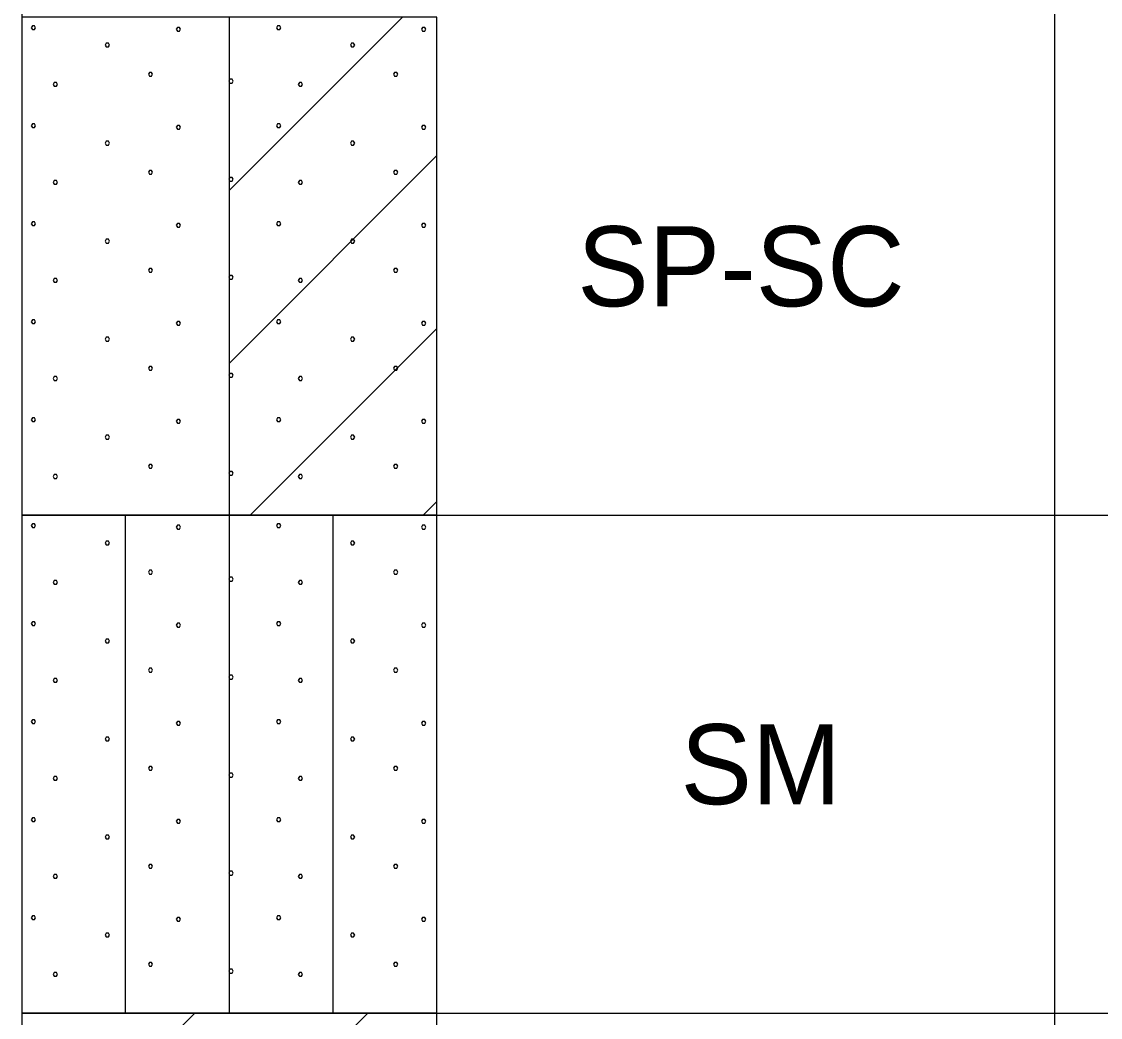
# Model space of a CAD drawing. Extents: x -894 to 866, y -476 to 714.
# Drawn here: x -745 to -650.7, y -131 to -43.9 of the extents above; entities that cross this region are included whole.
import ezdxf

# ---------------------------------------------------------------- set-up
doc = ezdxf.new("R2010")
doc.units = 0
doc.layers.add('14 Ramp Anno', color=7, linetype='Continuous')
doc.layers.add('57 Undefined', color=7, linetype='Continuous')

msp = doc.modelspace()

# ---------------------------------------------------------------- linework, layer by layer
at = {"layer": '14 Ramp Anno'}
msp.add_lwpolyline([(-745.016, -304.812), (2.572, -304.812), (2.572, 608.931), (-745.016, 608.931)], close=True, dxfattribs=at)
for points in [[(-654.736, 588.056), (-654.736, -304.812)], [(-745.018, -87.088), (-708.731, -87.088), (-708.731, -43.543), (-745.018, -43.543), (-745.018, -87.088)], [(-743.816, -44.451), (-743.911, -44.289), (-744.099, -44.289), (-744.194, -44.451), (-744.099, -44.613), (-743.911, -44.613), (-743.816, -44.451)], [(-726.875, -58.663), (-711.755, -43.543)], [(-726.875, -87.088), (-726.875, -43.543)], [(-722.387, -44.451), (-722.481, -44.289), (-722.67, -44.289), (-722.764, -44.451), (-722.67, -44.613), (-722.481, -44.613), (-722.387, -44.451)], [(-731.14, -44.586), (-731.234, -44.424), (-731.422, -44.424), (-731.517, -44.586), (-731.422, -44.748), (-731.234, -44.748), (-731.14, -44.586)], [(-709.71, -44.586), (-709.804, -44.424), (-709.993, -44.424), (-710.087, -44.586), (-709.993, -44.748), (-709.804, -44.748), (-709.71, -44.586)], [(-737.351, -45.977), (-737.445, -45.811), (-737.634, -45.811), (-737.728, -45.973), (-737.634, -46.139), (-737.445, -46.139), (-737.351, -45.977)], [(-715.921, -45.977), (-716.016, -45.811), (-716.204, -45.811), (-716.299, -45.973), (-716.204, -46.139), (-716.016, -46.139), (-715.921, -45.977)], [(-733.583, -48.521), (-733.678, -48.359), (-733.866, -48.359), (-733.96, -48.521), (-733.866, -48.683), (-733.678, -48.683), (-733.583, -48.521)], [(-726.548, -49.132), (-726.642, -48.966), (-726.831, -48.966), (-726.925, -49.132), (-726.831, -49.294), (-726.642, -49.294), (-726.548, -49.132)], [(-712.154, -48.521), (-712.248, -48.359), (-712.437, -48.359), (-712.531, -48.521), (-712.437, -48.683), (-712.248, -48.683), (-712.154, -48.521)], [(-741.905, -49.411), (-742, -49.249), (-742.188, -49.249), (-742.282, -49.411), (-742.188, -49.577), (-742, -49.577), (-741.905, -49.411)], [(-720.476, -49.411), (-720.57, -49.249), (-720.759, -49.249), (-720.853, -49.411), (-720.759, -49.577), (-720.57, -49.577), (-720.476, -49.411)], [(-743.816, -53.023), (-743.911, -52.861), (-744.099, -52.861), (-744.194, -53.023), (-744.099, -53.185), (-743.911, -53.185), (-743.816, -53.023)], [(-731.14, -53.158), (-731.234, -52.996), (-731.422, -52.996), (-731.517, -53.158), (-731.422, -53.32), (-731.234, -53.32), (-731.14, -53.158)], [(-722.387, -53.023), (-722.481, -52.861), (-722.67, -52.861), (-722.764, -53.023), (-722.67, -53.185), (-722.481, -53.185), (-722.387, -53.023)], [(-709.71, -53.158), (-709.804, -52.996), (-709.993, -52.996), (-710.087, -53.158), (-709.993, -53.32), (-709.804, -53.32), (-709.71, -53.158)], [(-737.351, -54.548), (-737.445, -54.383), (-737.634, -54.383), (-737.728, -54.545), (-737.634, -54.711), (-737.445, -54.711), (-737.351, -54.548)], [(-715.921, -54.548), (-716.016, -54.383), (-716.204, -54.383), (-716.299, -54.545), (-716.204, -54.711), (-716.016, -54.711), (-715.921, -54.548)], [(-726.875, -73.782), (-708.731, -55.639)], [(-733.583, -57.093), (-733.678, -56.931), (-733.866, -56.931), (-733.96, -57.093), (-733.866, -57.255), (-733.678, -57.255), (-733.583, -57.093)], [(-712.154, -57.093), (-712.248, -56.931), (-712.437, -56.931), (-712.531, -57.093), (-712.437, -57.255), (-712.248, -57.255), (-712.154, -57.093)], [(-741.905, -57.983), (-742, -57.82), (-742.188, -57.82), (-742.282, -57.983), (-742.188, -58.149), (-742, -58.149), (-741.905, -57.983)], [(-726.548, -57.704), (-726.642, -57.538), (-726.831, -57.538), (-726.925, -57.704), (-726.831, -57.866), (-726.642, -57.866), (-726.548, -57.704)], [(-720.476, -57.983), (-720.57, -57.82), (-720.759, -57.82), (-720.853, -57.983), (-720.759, -58.149), (-720.57, -58.149), (-720.476, -57.983)], [(-743.816, -61.595), (-743.911, -61.433), (-744.099, -61.433), (-744.194, -61.595), (-744.099, -61.757), (-743.911, -61.757), (-743.816, -61.595)], [(-731.14, -61.73), (-731.234, -61.567), (-731.422, -61.567), (-731.517, -61.73), (-731.422, -61.892), (-731.234, -61.892), (-731.14, -61.73)], [(-722.387, -61.595), (-722.481, -61.433), (-722.67, -61.433), (-722.764, -61.595), (-722.67, -61.757), (-722.481, -61.757), (-722.387, -61.595)], [(-709.71, -61.73), (-709.804, -61.567), (-709.993, -61.567), (-710.087, -61.73), (-709.993, -61.892), (-709.804, -61.892), (-709.71, -61.73)], [(-737.351, -63.12), (-737.445, -62.954), (-737.634, -62.954), (-737.728, -63.117), (-737.634, -63.282), (-737.445, -63.282), (-737.351, -63.12)], [(-715.921, -63.12), (-716.016, -62.954), (-716.204, -62.954), (-716.299, -63.117), (-716.204, -63.282), (-716.016, -63.282), (-715.921, -63.12)], [(-733.583, -65.665), (-733.678, -65.503), (-733.866, -65.503), (-733.96, -65.665), (-733.866, -65.827), (-733.678, -65.827), (-733.583, -65.665)], [(-712.154, -65.665), (-712.248, -65.503), (-712.437, -65.503), (-712.531, -65.665), (-712.437, -65.827), (-712.248, -65.827), (-712.154, -65.665)], [(-741.905, -66.554), (-742, -66.392), (-742.188, -66.392), (-742.282, -66.554), (-742.188, -66.72), (-742, -66.72), (-741.905, -66.554)], [(-726.548, -66.276), (-726.642, -66.11), (-726.831, -66.11), (-726.925, -66.276), (-726.831, -66.438), (-726.642, -66.438), (-726.548, -66.276)], [(-720.476, -66.554), (-720.57, -66.392), (-720.759, -66.392), (-720.853, -66.554), (-720.759, -66.72), (-720.57, -66.72), (-720.476, -66.554)], [(-743.816, -70.167), (-743.911, -70.004), (-744.099, -70.004), (-744.194, -70.167), (-744.099, -70.329), (-743.911, -70.329), (-743.816, -70.167)], [(-731.14, -70.301), (-731.234, -70.139), (-731.422, -70.139), (-731.517, -70.301), (-731.422, -70.464), (-731.234, -70.464), (-731.14, -70.301)], [(-722.387, -70.167), (-722.481, -70.004), (-722.67, -70.004), (-722.764, -70.167), (-722.67, -70.329), (-722.481, -70.329), (-722.387, -70.167)], [(-709.71, -70.301), (-709.804, -70.139), (-709.993, -70.139), (-710.087, -70.301), (-709.993, -70.464), (-709.804, -70.464), (-709.71, -70.301)], [(-737.351, -71.692), (-737.445, -71.526), (-737.634, -71.526), (-737.728, -71.688), (-737.634, -71.854), (-737.445, -71.854), (-737.351, -71.692)], [(-725.06, -87.088), (-708.731, -70.758)], [(-715.921, -71.692), (-716.016, -71.526), (-716.204, -71.526), (-716.299, -71.688), (-716.204, -71.854), (-716.016, -71.854), (-715.921, -71.692)], [(-733.583, -74.237), (-733.678, -74.074), (-733.866, -74.074), (-733.96, -74.237), (-733.866, -74.399), (-733.678, -74.399), (-733.583, -74.237)], [(-712.154, -74.237), (-712.248, -74.074), (-712.437, -74.074), (-712.531, -74.237), (-712.437, -74.399), (-712.248, -74.399), (-712.154, -74.237)], [(-741.905, -75.126), (-742, -74.964), (-742.188, -74.964), (-742.282, -75.126), (-742.188, -75.292), (-742, -75.292), (-741.905, -75.126)], [(-726.548, -74.847), (-726.642, -74.681), (-726.831, -74.681), (-726.925, -74.847), (-726.831, -75.01), (-726.642, -75.01), (-726.548, -74.847)], [(-720.476, -75.126), (-720.57, -74.964), (-720.759, -74.964), (-720.853, -75.126), (-720.759, -75.292), (-720.57, -75.292), (-720.476, -75.126)], [(-743.816, -78.738), (-743.911, -78.576), (-744.099, -78.576), (-744.194, -78.738), (-744.099, -78.901), (-743.911, -78.901), (-743.816, -78.738)], [(-731.14, -78.873), (-731.234, -78.711), (-731.422, -78.711), (-731.517, -78.873), (-731.422, -79.035), (-731.234, -79.035), (-731.14, -78.873)], [(-722.387, -78.738), (-722.481, -78.576), (-722.67, -78.576), (-722.764, -78.738), (-722.67, -78.901), (-722.481, -78.901), (-722.387, -78.738)], [(-709.71, -78.873), (-709.804, -78.711), (-709.993, -78.711), (-710.087, -78.873), (-709.993, -79.035), (-709.804, -79.035), (-709.71, -78.873)], [(-737.351, -80.264), (-737.445, -80.098), (-737.634, -80.098), (-737.728, -80.26), (-737.634, -80.426), (-737.445, -80.426), (-737.351, -80.264)], [(-715.921, -80.264), (-716.016, -80.098), (-716.204, -80.098), (-716.299, -80.26), (-716.204, -80.426), (-716.016, -80.426), (-715.921, -80.264)], [(-733.583, -82.808), (-733.678, -82.646), (-733.866, -82.646), (-733.96, -82.808), (-733.866, -82.971), (-733.678, -82.971), (-733.583, -82.808)], [(-712.154, -82.808), (-712.248, -82.646), (-712.437, -82.646), (-712.531, -82.808), (-712.437, -82.971), (-712.248, -82.971), (-712.154, -82.808)], [(-741.905, -83.698), (-742, -83.536), (-742.188, -83.536), (-742.282, -83.698), (-742.188, -83.864), (-742, -83.864), (-741.905, -83.698)], [(-726.548, -83.419), (-726.642, -83.253), (-726.831, -83.253), (-726.925, -83.419), (-726.831, -83.581), (-726.642, -83.581), (-726.548, -83.419)], [(-720.476, -83.698), (-720.57, -83.536), (-720.759, -83.536), (-720.853, -83.698), (-720.759, -83.864), (-720.57, -83.864), (-720.476, -83.698)], [(-709.941, -87.088), (-708.731, -85.878)], [(-745.018, -87.088), (-372.904, -87.088)], [(-745.018, -130.632), (-708.731, -130.632), (-708.731, -87.088), (-745.018, -87.088), (-745.018, -130.632)], [(-735.947, -130.632), (-735.947, -87.088)], [(-726.875, -130.632), (-726.875, -87.088)], [(-717.803, -130.632), (-717.803, -87.088)], [(-743.816, -87.996), (-743.911, -87.834), (-744.099, -87.834), (-744.194, -87.996), (-744.099, -88.158), (-743.911, -88.158), (-743.816, -87.996)], [(-731.14, -88.131), (-731.234, -87.969), (-731.422, -87.969), (-731.517, -88.131), (-731.422, -88.293), (-731.234, -88.293), (-731.14, -88.131)], [(-722.387, -87.996), (-722.481, -87.834), (-722.67, -87.834), (-722.764, -87.996), (-722.67, -88.158), (-722.481, -88.158), (-722.387, -87.996)], [(-709.71, -88.131), (-709.804, -87.969), (-709.993, -87.969), (-710.087, -88.131), (-709.993, -88.293), (-709.804, -88.293), (-709.71, -88.131)], [(-737.351, -89.521), (-737.445, -89.356), (-737.634, -89.356), (-737.728, -89.518), (-737.634, -89.684), (-737.445, -89.684), (-737.351, -89.521)], [(-715.921, -89.521), (-716.016, -89.356), (-716.204, -89.356), (-716.299, -89.518), (-716.204, -89.684), (-716.016, -89.684), (-715.921, -89.521)], [(-733.583, -92.066), (-733.678, -91.904), (-733.866, -91.904), (-733.96, -92.066), (-733.866, -92.228), (-733.678, -92.228), (-733.583, -92.066)], [(-712.154, -92.066), (-712.248, -91.904), (-712.437, -91.904), (-712.531, -92.066), (-712.437, -92.228), (-712.248, -92.228), (-712.154, -92.066)], [(-741.905, -92.956), (-742, -92.793), (-742.188, -92.793), (-742.282, -92.956), (-742.188, -93.122), (-742, -93.122), (-741.905, -92.956)], [(-726.548, -92.677), (-726.642, -92.511), (-726.831, -92.511), (-726.925, -92.677), (-726.831, -92.839), (-726.642, -92.839), (-726.548, -92.677)], [(-720.476, -92.956), (-720.57, -92.793), (-720.759, -92.793), (-720.853, -92.956), (-720.759, -93.122), (-720.57, -93.122), (-720.476, -92.956)], [(-743.816, -96.568), (-743.911, -96.406), (-744.099, -96.406), (-744.194, -96.568), (-744.099, -96.73), (-743.911, -96.73), (-743.816, -96.568)], [(-731.14, -96.703), (-731.234, -96.54), (-731.422, -96.54), (-731.517, -96.703), (-731.422, -96.865), (-731.234, -96.865), (-731.14, -96.703)], [(-722.387, -96.568), (-722.481, -96.406), (-722.67, -96.406), (-722.764, -96.568), (-722.67, -96.73), (-722.481, -96.73), (-722.387, -96.568)], [(-709.71, -96.703), (-709.804, -96.54), (-709.993, -96.54), (-710.087, -96.703), (-709.993, -96.865), (-709.804, -96.865), (-709.71, -96.703)], [(-737.351, -98.093), (-737.445, -97.927), (-737.634, -97.927), (-737.728, -98.09), (-737.634, -98.255), (-737.445, -98.255), (-737.351, -98.093)], [(-715.921, -98.093), (-716.016, -97.927), (-716.204, -97.927), (-716.299, -98.09), (-716.204, -98.255), (-716.016, -98.255), (-715.921, -98.093)], [(-733.583, -100.638), (-733.678, -100.476), (-733.866, -100.476), (-733.96, -100.638), (-733.866, -100.8), (-733.678, -100.8), (-733.583, -100.638)], [(-712.154, -100.638), (-712.248, -100.476), (-712.437, -100.476), (-712.531, -100.638), (-712.437, -100.8), (-712.248, -100.8), (-712.154, -100.638)], [(-741.905, -101.527), (-742, -101.365), (-742.188, -101.365), (-742.282, -101.527), (-742.188, -101.693), (-742, -101.693), (-741.905, -101.527)], [(-726.548, -101.249), (-726.642, -101.083), (-726.831, -101.083), (-726.925, -101.249), (-726.831, -101.411), (-726.642, -101.411), (-726.548, -101.249)], [(-720.476, -101.527), (-720.57, -101.365), (-720.759, -101.365), (-720.853, -101.527), (-720.759, -101.693), (-720.57, -101.693), (-720.476, -101.527)], [(-743.816, -105.14), (-743.911, -104.977), (-744.099, -104.977), (-744.194, -105.14), (-744.099, -105.302), (-743.911, -105.302), (-743.816, -105.14)], [(-731.14, -105.274), (-731.234, -105.112), (-731.422, -105.112), (-731.517, -105.274), (-731.422, -105.437), (-731.234, -105.437), (-731.14, -105.274)], [(-722.387, -105.14), (-722.481, -104.977), (-722.67, -104.977), (-722.764, -105.14), (-722.67, -105.302), (-722.481, -105.302), (-722.387, -105.14)], [(-709.71, -105.274), (-709.804, -105.112), (-709.993, -105.112), (-710.087, -105.274), (-709.993, -105.437), (-709.804, -105.437), (-709.71, -105.274)], [(-737.351, -106.665), (-737.445, -106.499), (-737.634, -106.499), (-737.728, -106.661), (-737.634, -106.827), (-737.445, -106.827), (-737.351, -106.665)], [(-715.921, -106.665), (-716.016, -106.499), (-716.204, -106.499), (-716.299, -106.661), (-716.204, -106.827), (-716.016, -106.827), (-715.921, -106.665)], [(-733.583, -109.21), (-733.678, -109.047), (-733.866, -109.047), (-733.96, -109.21), (-733.866, -109.372), (-733.678, -109.372), (-733.583, -109.21)], [(-712.154, -109.21), (-712.248, -109.047), (-712.437, -109.047), (-712.531, -109.21), (-712.437, -109.372), (-712.248, -109.372), (-712.154, -109.21)], [(-741.905, -110.099), (-742, -109.937), (-742.188, -109.937), (-742.282, -110.099), (-742.188, -110.265), (-742, -110.265), (-741.905, -110.099)], [(-726.548, -109.82), (-726.642, -109.654), (-726.831, -109.654), (-726.925, -109.82), (-726.831, -109.983), (-726.642, -109.983), (-726.548, -109.82)], [(-720.476, -110.099), (-720.57, -109.937), (-720.759, -109.937), (-720.853, -110.099), (-720.759, -110.265), (-720.57, -110.265), (-720.476, -110.099)], [(-743.816, -113.711), (-743.911, -113.549), (-744.099, -113.549), (-744.194, -113.711), (-744.099, -113.874), (-743.911, -113.874), (-743.816, -113.711)], [(-731.14, -113.846), (-731.234, -113.684), (-731.422, -113.684), (-731.517, -113.846), (-731.422, -114.008), (-731.234, -114.008), (-731.14, -113.846)], [(-722.387, -113.711), (-722.481, -113.549), (-722.67, -113.549), (-722.764, -113.711), (-722.67, -113.874), (-722.481, -113.874), (-722.387, -113.711)], [(-709.71, -113.846), (-709.804, -113.684), (-709.993, -113.684), (-710.087, -113.846), (-709.993, -114.008), (-709.804, -114.008), (-709.71, -113.846)], [(-737.351, -115.237), (-737.445, -115.071), (-737.634, -115.071), (-737.728, -115.233), (-737.634, -115.399), (-737.445, -115.399), (-737.351, -115.237)], [(-715.921, -115.237), (-716.016, -115.071), (-716.204, -115.071), (-716.299, -115.233), (-716.204, -115.399), (-716.016, -115.399), (-715.921, -115.237)], [(-733.583, -117.781), (-733.678, -117.619), (-733.866, -117.619), (-733.96, -117.781), (-733.866, -117.944), (-733.678, -117.944), (-733.583, -117.781)], [(-712.154, -117.781), (-712.248, -117.619), (-712.437, -117.619), (-712.531, -117.781), (-712.437, -117.944), (-712.248, -117.944), (-712.154, -117.781)], [(-741.905, -118.671), (-742, -118.509), (-742.188, -118.509), (-742.282, -118.671), (-742.188, -118.837), (-742, -118.837), (-741.905, -118.671)], [(-726.548, -118.392), (-726.642, -118.226), (-726.831, -118.226), (-726.925, -118.392), (-726.831, -118.554), (-726.642, -118.554), (-726.548, -118.392)], [(-720.476, -118.671), (-720.57, -118.509), (-720.759, -118.509), (-720.853, -118.671), (-720.759, -118.837), (-720.57, -118.837), (-720.476, -118.671)], [(-743.816, -122.283), (-743.911, -122.121), (-744.099, -122.121), (-744.194, -122.283), (-744.099, -122.445), (-743.911, -122.445), (-743.816, -122.283)], [(-731.14, -122.418), (-731.234, -122.256), (-731.422, -122.256), (-731.517, -122.418), (-731.422, -122.58), (-731.234, -122.58), (-731.14, -122.418)], [(-722.387, -122.283), (-722.481, -122.121), (-722.67, -122.121), (-722.764, -122.283), (-722.67, -122.445), (-722.481, -122.445), (-722.387, -122.283)], [(-709.71, -122.418), (-709.804, -122.256), (-709.993, -122.256), (-710.087, -122.418), (-709.993, -122.58), (-709.804, -122.58), (-709.71, -122.418)], [(-737.351, -123.809), (-737.445, -123.643), (-737.634, -123.643), (-737.728, -123.805), (-737.634, -123.971), (-737.445, -123.971), (-737.351, -123.809)], [(-715.921, -123.809), (-716.016, -123.643), (-716.204, -123.643), (-716.299, -123.805), (-716.204, -123.971), (-716.016, -123.971), (-715.921, -123.809)], [(-733.583, -126.353), (-733.678, -126.191), (-733.866, -126.191), (-733.96, -126.353), (-733.866, -126.515), (-733.678, -126.515), (-733.583, -126.353)], [(-712.154, -126.353), (-712.248, -126.191), (-712.437, -126.191), (-712.531, -126.353), (-712.437, -126.515), (-712.248, -126.515), (-712.154, -126.353)], [(-741.905, -127.243), (-742, -127.081), (-742.188, -127.081), (-742.282, -127.243), (-742.188, -127.409), (-742, -127.409), (-741.905, -127.243)], [(-726.548, -126.964), (-726.642, -126.798), (-726.831, -126.798), (-726.925, -126.964), (-726.831, -127.126), (-726.642, -127.126), (-726.548, -126.964)], [(-720.476, -127.243), (-720.57, -127.081), (-720.759, -127.081), (-720.853, -127.243), (-720.759, -127.409), (-720.57, -127.409), (-720.476, -127.243)], [(-745.042, -130.632), (2.572, -130.632)], [(-745.018, -130.632), (-745.018, -130.632)], [(-745.018, -145.752), (-729.899, -130.632)], [(-745.018, -160.872), (-714.779, -130.632)], [(-745.018, -174.177), (-708.731, -174.177), (-708.731, -130.632), (-745.018, -130.632), (-745.018, -174.177)], [(-745.018, -130.632), (-372.904, -130.632)]]:
    msp.add_lwpolyline(points, dxfattribs=at)

# ---------------------------------------------------------------- texts
at = {"layer": '57 Undefined'}
for s, p in [('SP-SC', (-696.465, -68.815)), ('SM', (-687.439, -112.36))]:
    msp.add_text(s, height=7, dxfattribs=at).set_placement(p)

doc.saveas('drawing.dxf')
